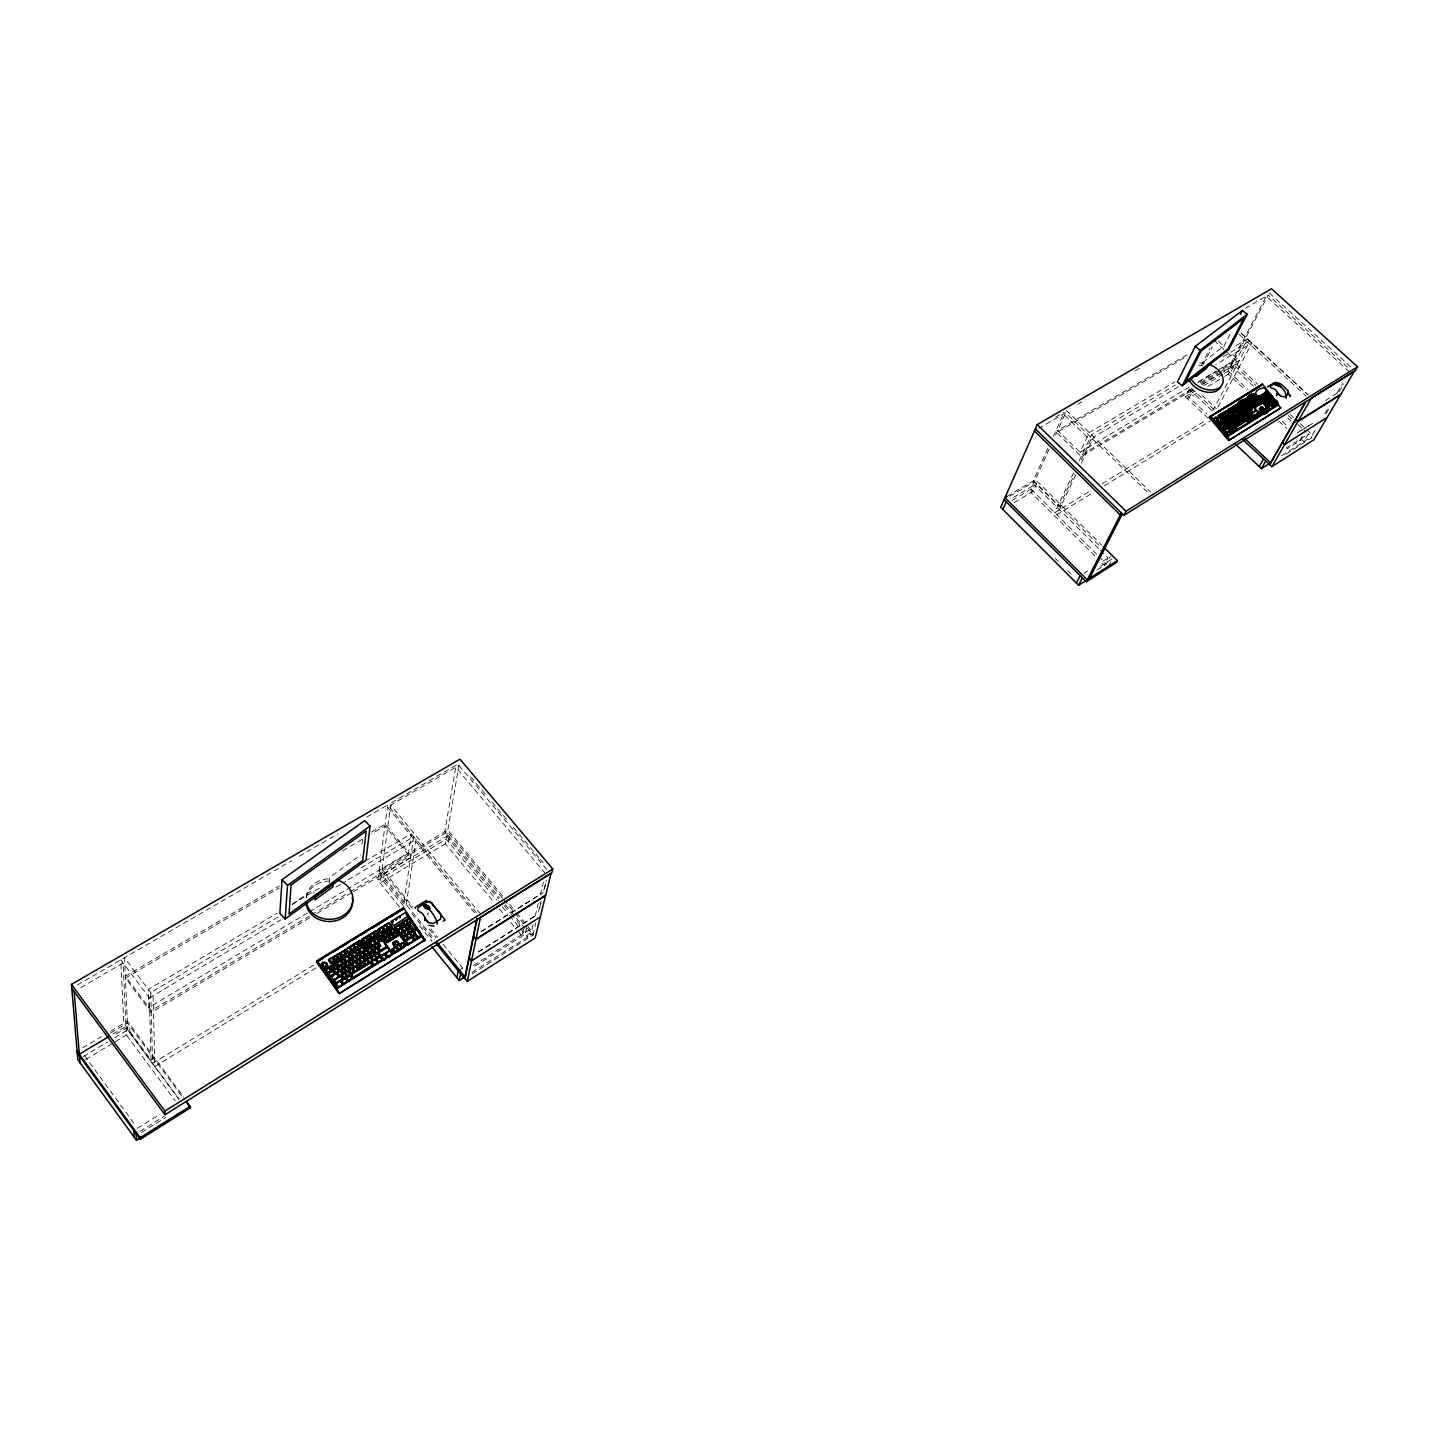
<?xml version="1.0" encoding="UTF-8"?>
<svg xmlns="http://www.w3.org/2000/svg" width="1429" height="1429" viewBox="0 0 1429 1429"><rect width="100%" height="100%" fill="white"/><g stroke="black" fill="none" stroke-linecap="round" stroke-linejoin="round"><path stroke-width="0.75" stroke-dasharray="5 3.75" d="M329.17 882.997L329.706 877.37L360.68 854.935M361.93 844.217L362.68 837.805M399.638 907.04L377.881 880.175L387.652 804.92L476.321 912.559M402.656 910.737L413.767 836.608L358.072 869.618M406.211 904.807L416.125 839.484L347.515 880.246M474.535 912.792L387.384 806.974L458.923 765.39L445.437 843.717L493.666 901.931M523.711 929.189L522.049 936.174L517.798 931.047M526.729 927.278L525.068 934.262L473.481 967.129M533.142 924.527L530.552 935.12L526.336 930.047M535.196 916.06L538.286 903.342M540.341 894.876L543.431 882.157M532.821 935.209L535.857 922.723M538.501 911.97L541.109 901.252M543.788 890.356L546.235 880.335M472.088 973.989L533.142 934.995L533.589 933.191L526.569 924.724M539.823 907.754L541.377 901.395M544.485 888.677L546.557 880.193M1047.868 448.474L1033.221 480.841L1059.211 506.581L1061.372 505.259M1053.369 436.345L1063.444 414.088L1090.541 440.382L1081.056 460.442M1012.089 500.489L1031.041 489.147L1049.154 449.206M1055.584 435.041L1066.641 410.677L1150.649 492.076M1073.59 472.713L1054.727 512.636L1088.916 491.772M1079.252 460.727L1091.506 434.773L1175.37 385.062M1059.211 506.581L1074.412 474.482M1075.787 474.875L1056.871 514.762L1092.953 492.701M1081.36 463.139L1093.757 436.97L1179.497 386.026M1208.166 418.34L1185.32 396.78L1190.214 387.188L1214.346 409.891M1201.217 365.663L1210.238 348.051M1203.2 364.502L1212.221 346.89M1097.043 569.903L1106.439 563.937L1110.262 556.506M1108.636 566.098L1112.459 558.668L1099.294 567.063M1230.137 334.172L1224.01 346.014L1206.094 359.804M1224.492 373.326L1228.226 371.093L1268.22 295.088L1348.154 367.735M1212.685 410.945L1249.696 340.995L1221.098 357.947M1217.883 407.104L1251.893 343.031L1215.704 364.538M1299.854 440.721L1304.195 433.273M1312.411 434.97L1315.77 429.236M1324.772 413.946L1329.256 406.3M1337.133 392.921L1342.742 383.365M1326.148 413.41L1329.488 407.747M1339.044 391.725L1343.546 384.079M292.266 904.486L311.754 890.374L314.398 893.089M472.088 972.292L533.589 933.191M1281.724 455.762L1311.322 436.863M1286.154 454.136L1312.036 437.596L1308.017 433.862M473.517 965.397L529.052 930.047L527.355 937.031L520.817 929.136M1286.029 448.188L1308.232 434.059L1303.873 441.507L1301.748 439.525L1286.975 448.938M478.536 951.768L536.107 915.274M1297.389 432.826L1308.446 425.806M478.483 952.071L536.036 915.596M1300.872 430.808L1313.787 422.627M458.245 970.791L463.8 967.254M1083.896 573.243L1087.665 570.868M1102.741 561.293L1108.386 557.703M481.144 931.44L543.288 892.375M1325.558 400.495L1338.562 392.314M481.073 931.762L541.323 893.875M428.378 913.81L427.467 914.381L428.289 913.202M137.595 1128.231L159.905 1114.298M139.899 1131.375L164.067 1116.263M141.56 1132.465L165.603 1117.424M313.612 965.093L152.599 1063.39L150.706 992.566L279.352 916.293M1102.206 483.645L1206.665 419.876M315.863 967.969L154.85 1066.427L153.082 995.727L124.519 957.698L127.753 1029.916L178.821 1098.722M1104.331 485.735L1210.667 420.698M151.063 1060.068L149.33 997.96L120.768 959.877L123.787 1023.307L151.063 1060.068L154.636 1057.889M83.382 1056.478L107.407 1042.08M114.802 1037.65L127.753 1029.916M377.881 880.175L446.241 839.234L496.685 900.056M1185.32 396.78L1194.644 391.189M1203.968 385.616L1222.617 374.452M85.597 1059.514L113.338 1042.884M115.177 1041.777L129.968 1032.899L129.682 1025.968L112.945 1035.989M1014.233 502.597L1033.167 491.254L1036.632 483.627L1011.946 498.399M1196.734 393.154L1187.41 398.745L1191.304 391.135L1193.269 389.956L1189.357 397.566L1206.916 414.142M1207.916 386.437L1222.831 377.506M1224.689 376.381L1230.298 373.023L1234.299 365.413L1223.081 372.129M82.686 1047.814L101.37 1036.668M110.605 1031.166L127.36 1021.163L183.894 1097.258M1007.177 496.381L1035.382 479.555L1101.616 545.038M1197.698 382.722L1220.152 369.343M1222.027 368.218L1233.263 361.519L1257.716 384.222M110.712 1032.953L127.431 1022.968L184.073 1099.205M1009.803 496.256L1034.489 481.519L1100.866 547.2M1200.431 382.472L1232.227 363.484M309.718 915.935L151.188 1010.642L125.341 976.114L279.316 885.998M311.629 914.792L347.908 893.125M349.819 891.982L410.927 855.471L385.169 824.051L371.701 831.946M1191.411 389.224L1082.217 454.458L1057.639 430.504L1188.321 354.035M1201.003 383.49L1218.24 373.201M1220.152 372.058L1239.318 360.608L1231.28 353.159M112.945 1034.132L126.02 1026.326L123.108 963.003L77.898 989.315M309.557 917.865L151.242 1012.518L125.43 978.043L279.191 887.981M317.184 913.31L351.516 892.786M353.427 891.642L410.641 857.436L384.901 826.051L371.451 833.929M1192.286 390.135L1081.235 456.512L1056.692 432.576L1187.285 356.089M1201.86 384.401L1238.228 362.662L1225.403 350.766M1202.521 384.419L1221.223 373.255M1090.541 440.382L1092.756 439.06M307.378 912.988L148.848 1007.516L148.33 989.422L276.994 913.292M309.289 911.845L408.605 852.631L411.391 833.75L367.235 859.883M1189.232 387.152L1079.985 452.296L1089.255 432.594L1175.049 381.829M1198.806 381.436L1216.061 371.165M1217.972 370.022L1237.139 358.59L1247.499 338.959L1234.138 346.854M149.33 997.96L280.798 919.865M336.065 887.034L345.604 881.371M292.356 904.2L321.15 887.141M342.621 850.827L361.841 839.555M1038.633 428.504L1065.677 412.802L1147.987 492.612M1245.266 308.432L1268.22 295.088M77.434 985.045L291.552 860.722M299.268 856.239L337.816 833.857M366.735 817.066L386.009 805.867M391.421 802.723L459.281 763.336M1055.62 417.089L1064.158 412.124M1077.573 404.318L1085.254 399.87M1135.108 370.933L1140.86 367.592M1269.327 292.999L1350.994 367.164M1349.476 371.915L1266.273 296.232L1231.351 362.662L1255.823 385.383M1241.444 333.386L1307.535 394.279M1241.015 333.1L1308.303 395.065M1239.014 334.279L1306.32 396.297M1218.437 341.263L1224.867 347.211M1214.168 340.352L1223.796 349.283M1290.333 414.499L1293.602 417.518M1300.122 423.573L1305.016 428.111M1306.642 429.629L1313.18 435.684M1288.44 415.678L1296.603 423.252M1297.925 424.502L1306.392 432.344M1253.608 386.277L1232.387 366.556L1228.386 374.166L1244.623 389.295M1287.886 418.108L1291.137 421.144M1228.226 371.093L1248.16 389.653M1282.26 421.394L1287.118 425.931M1278.741 421.055L1286.868 428.629M1201.825 395.101L1216.293 408.694M1189.214 389.17L1212.167 410.766M1098.705 548.557L1034.453 484.931L1030.988 492.541L1096.49 557.56M1100.276 550.111L1108.118 557.864L1104.295 565.295L1098.061 559.096M1031.041 489.147L1097.079 554.648M1098.651 556.203L1106.439 563.937M1055.12 558.185L1058.246 561.329M1067.624 570.725L1070.75 573.851M470.659 776.822L486.378 795.435M492.023 802.116L507.759 820.764M513.368 827.409L517.655 832.482M519.066 834.161L539.001 857.775M540.43 859.454L543.27 862.83M458.923 765.39L547.218 870.029M545.485 873.673L455.762 767.23L444.776 831.839L499.632 897.876M502.651 895.983L447.831 830.017L379.06 871.029L434.523 939.353M509.689 904.432L515.315 911.202M516.726 912.899L525.157 923.045M502.49 898.091L447.491 831.91L378.828 872.905L405.139 905.343M503.919 899.806L526.122 926.546M527.533 928.225L533.142 934.995M505.241 904.646L515.101 916.489M516.494 918.186L524.943 928.35M446.688 836.412L498.507 898.823M504.098 905.575L509.706 912.327M511.1 914.006L520.906 925.813M502.365 906.897L508.045 913.738M509.456 915.453L519.388 927.421M499.346 908.79L505.026 915.632M510.707 922.491L516.369 929.332M480.608 914.167L390.671 805.063L382.204 869.154L412.713 906.683M430.736 928.868L437.667 937.406M443.222 944.23L462.639 968.112M412.267 908.326L384.187 873.78L383.222 881.032L402.764 905.129M429.111 929.064L436.131 937.692M411.927 913.703L432.987 939.657M419.519 925.778L432.094 941.264M179.179 1099.651L126.109 1028.112L126.413 1035.043L175.267 1100.937M84.436 1055.584L134.933 1124.712M1198.502 365.342A17.88 12.343 25.5 0 1 1202.771 365.431M1199.699 363.002A17.898 12.343 25.5 0 1 1203.968 363.073M306.253 897.751A23.382 20.22 0.3 0 1 329.224 881.086M306.163 897.269A23.418 20.238 0.4 0 1 329.456 878.853M381.043 875.655L380.096 882.908L448.456 841.913L449.724 834.59L381.043 875.655"/><path stroke-width="1.5" d="M1238.818 421.644C1239.354 425.056 1244.105 422.073 1239.818 420.751M1239.693 403.049C1240.015 406.926 1245.106 403.567 1240.836 402.406M1242.176 415.607C1242.748 419.019 1247.356 416.053 1243.176 414.732M77.255 1052.923L140.274 1139.306L190.468 1107.814L186.538 1100.794M1233.227 429.004C1233.406 432.701 1239.497 429.307 1234.942 427.86M1233.37 420.966C1234.084 424.574 1238.354 421.359 1234.495 420.18M1235.567 419.608L1237.192 421.394L1238.443 420.68L1236.764 418.822L1226.761 424.949L1228.529 426.842L1229.637 426.074L1228.065 424.306L1229.815 426.735M1236.067 427.164L1237.8 429.075L1249.107 422.073L1247.41 420.144M1227.118 432.791C1227.511 436.827 1233.906 432.469 1229.351 431.308M1227.44 416.75C1232.495 422.073 1226.046 411.677 1230.476 418.375M1229.011 423.556C1234.424 429.45 1227.547 417.929 1231.441 425.717M1229.637 415.392C1230.155 418.804 1234.942 415.857 1230.673 414.517M1229.851 409.069C1230.28 413.052 1235.067 409.498 1230.941 408.426M1230.03 426.896C1230.494 430.915 1235.245 427.307 1231.119 426.235M1230.44 430.79C1232.495 435.577 1234.978 428.807 1232.048 429.95M1231.155 422.323C1236.514 427.771 1229.565 417.25 1234.227 424.002M1231.852 414.053C1232.28 417.322 1237.014 414.696 1233.013 413.213M1232.012 407.747C1234.942 412.659 1234.942 406.086 1232.495 407.372M1232.191 425.663C1233.209 426.003 1238.336 429.682 1235.424 423.895M1222.831 427.45L1224.582 429.272L1227.422 427.485L1225.582 425.574L1227.368 428.111L1229.244 426.664M1224.975 430.129C1225.314 434.487 1234.138 429.254 1228.922 427.61M1215.311 418.054L1217.097 419.858L1218.205 419.09L1216.704 417.357L1218.455 419.965L1215.579 421.787M1218.615 422.002C1223.867 427.985 1217.472 416.964 1221.188 423.681M429.575 909.005C430.772 908.862 424.699 910.094 423.984 906.343A6.681 3.608 -18.3 0 1 423.824 905.968L423.806 905.932A6.716 3.394 -19.4 0 1 423.734 905.504L424.788 904.807A7.395 3.465 -20.7 0 1 425.413 904.825L425.61 904.843A6.966 3.572 -19.4 0 1 426.181 904.932L428.825 906.397M428.736 909.523L424.002 906.29A6.949 3.555 -19.2 0 1 423.841 905.915L423.824 905.879A7.377 3.465 -20.6 0 1 423.734 905.468L423.77 905.021A17.344 5.93 58.5 0 0 422.77 904.486L421.644 904.325L421.93 905.307M423.984 904.879L424.806 904.843A6.734 3.412 -19.5 0 1 425.538 904.879A6.698 3.626 -18.4 0 1 426.164 904.986L429.093 906.701L429.772 908.737M1279.937 386.562L1275.293 384.651A5.43 2.143 -7.7 0 1 1274.972 384.472L1274.936 384.455A5.752 2.072 -10.1 0 1 1274.668 384.258L1274.65 384.294A5.234 2.036 -8 0 0 1274.918 384.508A5.198 2.161 -6 0 0 1275.24 384.705L1280.455 386.259L1276.579 383.901A5.234 2.054 -8.1 0 0 1275.311 383.901L1274.579 383.99A13.486 9.467 58 0 0 1273.096 384.008L1271.721 385.098M394.672 947.356C380.221 965.54 422.448 936.87 399.531 944.373M392.85 943.39C398.459 951.875 388.241 940.675 396.655 941.229C402.817 943.801 394.19 950.267 393.475 943.819C399.37 936.406 398.352 950.964 394.761 942.765M392.653 954.465L379.828 936.209M421.644 936.477L408.962 918.132L394.565 927.225L407.515 945.123M392.779 928.082L397.834 936.066L393.029 928.064L381.99 934.673M393.493 925.635L390.921 921.509L405.211 912.756L408.033 916.864M391.6 927.117L389.027 922.67L379.846 928.457M388.92 922.723L378.078 929.422L380.864 933.441M282.049 879.71L279.87 913.453L285.193 918.972L365.967 860.276L370.075 826.069L364.663 820.657L282.049 879.71L287.515 885.319L285.193 918.972M361.573 939.693L364.502 943.712L379.078 934.584L376.774 930.672L361.894 939.228L364.663 943.426M361.698 939.621L376.059 930.797L378.935 934.334M348.194 953.518L345.264 949.481M343.782 951.053L328.581 959.824L331.689 963.646L346.247 954.697L343.942 950.749L328.509 959.931M327.741 966.004C326.652 957.644 317.774 966.272 323.651 968.701M328.456 960.145L330.974 963.878M1269.006 395.011C1278.115 407.854 1271.292 388.259 1266.791 396.512C1275.007 403.675 1262.236 388.599 1270.202 399.102M1269.327 394.44L1267.309 392.046L1277.919 405.372M1269.827 402.639L1271.399 400.852M1265.612 396.994L1267.38 399.477L1269.202 398.066M1255.466 415.16L1257.431 417.518L1260.271 415.392M1258.074 401.728C1253.965 399.906 1265.308 409.391 1259.628 400.674M1250.018 418.197L1248.178 419.215L1246.392 416.696M1249.696 406.497L1248.178 403.764M1250.018 396.708C1250.804 400.781 1256.752 397.834 1252.626 395.047M1249.714 410.695C1250.464 410.82 1252.983 413.195 1250.268 413.267C1244.623 410.248 1257.306 409.891 1250.411 406.693C1258.109 400.406 1256.073 417.965 1250.697 409.569M424.967 918.025L424.752 920.312L424.842 917.722A15.344 11.361 75.3 0 0 424.484 916.936L424.449 916.864A16.505 12.45 76.5 0 0 424.091 916.132A16.969 13.022 77.8 0 0 423.502 915.096L423.431 914.971A8.056 6.305 79.1 0 0 421.948 913.167L421.877 913.095A7.038 5.412 77.9 0 0 421.162 912.524L419.787 911.809A4.894 3.376 71.7 0 1 419.304 911.559L418.733 911.166A4.412 3.072 -45.6 0 1 418.143 907.522L427.575 901.735A4.358 1.893 8.7 0 1 431.808 903.057M1240.64 412.481C1236.728 415.321 1246.159 415.285 1240.372 412.624C1244.177 414.321 1245.248 422.127 1240.979 416.071M1247.517 407.837L1245.57 405.425M1234.299 420.322L1235.906 422.948M1246.874 420.412L1248.803 422.913L1236.871 430.325L1234.763 427.432M1236.496 418.965L1238.157 421.144M1238.782 413.213L1236.835 410.784M1228.815 427.557L1230.315 430.379L1225.367 433.041M1225.582 421.341L1223.617 418.893M1216.24 421.448L1217.865 419.751M456.887 977.686L458.245 970.791M431.754 946.659L459.191 980.526L460.567 973.631M424.895 920.508L425.092 918.329M476.911 918.383L464.675 978.704L435.791 943.122M477.143 918.722L473.606 936.191L476 939.103L545.682 895.215L551.112 873.173L480.466 917.311L476 939.103M406.354 940.675C406.336 947.177 418.25 939.621 411.588 937.317M471.552 960.86L469.194 957.966L465.032 978.49L467.354 981.348L471.552 960.86L540.323 916.918L545.592 895.536L475.946 939.425L471.606 960.556L469.248 957.662L473.553 936.495L475.946 939.425M403.692 922.062C403.353 927.492 411.052 922.67 405.318 920.973M407.283 919.865C406.961 925.295 414.624 920.455 408.908 918.758M390.849 930.065C390.492 934.62 398.334 931.119 392.618 928.761M370.879 942.193C370.736 947.874 378.167 942.497 372.469 941.104M374.523 939.96C374.344 945.605 381.847 940.3 376.095 938.871M372.451 961.663C372.219 967.701 381.329 961.342 374.987 959.949M363.609 938.889C366.574 946.963 369.021 933.048 362.412 939.532C362.323 947.016 372.04 939.478 365.306 937.746M363.591 946.677C376.434 957.787 354.553 932.601 364.824 950.624M364.556 961.538C364.306 966.397 372.308 962.146 366.271 960.217M352.999 963.414C352.82 969.094 360.34 963.789 354.624 962.289M356.678 961.145L358.483 963.843L360.483 962.539L358.822 960.145L361.251 962.896L364.484 960.645M359.929 948.927C359.733 954.572 367.253 949.303 361.519 947.82M357.339 965.879L359.054 968.558L361.108 967.094L359.286 964.7L356.125 966.504L358.465 969.88L361.501 967.88L359.894 964.164L363.18 962.539L364.752 965.147L362.644 966.254L361.001 963.61M342.567 975.007C346.425 983.331 344.871 968.755 346.765 976.882C341.067 983.295 340.959 972.524 344.193 973.864M349.319 965.682C352.999 973.953 353.785 959.02 348.087 966.861M337.816 962.485C337.583 968.201 345.246 962.824 339.459 961.36M341.37 952.607C340.674 956.805 348.73 954.286 343.71 951.482C349.623 954.411 340.406 959.306 339.477 953.536M331.653 976.579C331.51 983.098 342.799 975.632 336.137 973.685M334.1 964.771C347.318 976.382 324.972 949.928 335.368 968.737M337.726 954.84C337.101 959.163 345.246 956.34 339.923 953.59C332.35 953.482 340.191 962.86 342.174 956.323M322.865 963.807C322.668 969.612 330.492 963.986 324.526 962.682M330.421 959.306C329.706 963.521 337.798 961.002 332.761 958.18C333.118 964.468 343.014 957.734 335.833 955.769M540.251 917.222L535.125 937.978L467.354 981.348M141.989 1136.752L136.452 1140.235L77.827 1059.8L71.45 984.402L459.977 759.192L552.791 869.011L551.808 872.94L164.978 1114.709L71.789 988.332M394.654 953.089L391.725 949.195M392.671 954.125L380.364 936.406M391.796 926.724L388.974 922.955M394.618 927.01L406.693 945.284M382.132 959.984L377.953 962.807L376.113 958.591M355.803 956.448C357.446 966.343 364.895 951.428 356.803 956.162C358 961.842 363.448 955.519 358.625 954.733M333.636 970.077C334.958 979.919 343.121 965.325 334.636 969.63C335.065 975.346 341.87 969.63 336.565 968.415M334.565 969.166L332.046 965.915M320.793 964.718C323.776 957.216 332.1 968.201 323.883 968.63M1273.15 404.193L1274.722 406.086L1275.936 405.425L1274.275 403.55L1267.541 407.622L1269.702 410.337M1268.881 399.084L1270.506 400.852L1271.703 400.191L1270.042 398.316L1263.343 402.317L1265.165 404.764L1266.987 403.353M1268.845 406.872C1270.345 412.284 1276.204 404.264 1271.935 405.264M1256.788 414.339L1258.413 416.25L1260.682 414.857L1258.931 412.999L1251.25 417.768L1252.786 419.626L1254.662 418.518L1252.733 416.786L1254.608 419.197L1257.056 417.786L1255.144 415.303M1264.701 393.725C1265.29 397.709 1269.738 394.029 1265.719 393.1M1261.235 407.622C1265.308 413.338 1263.022 402.96 1260.021 408.694M1264.558 401.745C1267.148 406.533 1267.559 400.013 1265.558 401.353M1266.719 400.406C1269.309 405.175 1269.738 398.709 1267.702 400.013M1257.056 398.405L1258.627 400.299L1259.842 399.638L1258.092 397.78L1251.5 401.728L1253.501 404.211M1251.965 413.356C1252.608 418.268 1262.129 412.124 1256.931 410.391L1223.796 431.076M1260.378 396.369C1265.737 402.049 1258.574 391.35 1263.325 398.173M1254.037 416.035C1254.644 420.34 1259.842 415.821 1255.68 415.017M1262.539 395.047C1265.04 400.156 1265.612 393.314 1263.486 394.779M1252.715 401.085C1257.984 406.693 1251.089 396.19 1255.68 402.889M1254.894 399.745C1260.449 405.425 1252.965 394.618 1257.859 401.549M1249.786 414.696C1251.572 419.644 1253.733 413.445 1250.75 414.428M1248.517 419.447C1249.089 423.716 1254.448 419.322 1250.232 418.429L1225.939 433.737M1249.482 397.066C1250.071 401.12 1254.698 397.244 1250.518 396.44M1244.355 414.267C1244.838 417.518 1249.393 414.928 1245.516 413.428M1251.661 395.726C1251.858 399.566 1257.198 396.28 1252.679 395.101M1241.855 401.728L1243.48 403.657L1244.641 402.817L1242.712 401.174L1244.57 403.585L1246.463 402.228M1234.442 424.181C1235.174 428.289 1239.461 424.413 1235.424 423.466M1243.998 400.424L1245.641 402.335L1246.803 401.495L1244.891 399.798L1246.713 402.263L1248.553 400.852M1234.174 406.425C1236.585 411.588 1237.425 404.711 1235.12 406.175M1236.335 405.104L1237.907 407.015L1239.139 406.336L1237.425 404.461L1228.583 409.766L1230.512 412.267L1232.37 411.052L1230.262 408.73M1220.83 420.644C1223.599 425.663 1223.653 418.983 1221.402 420.251M1224.296 412.463C1226.136 417.375 1228.333 411.32 1225.171 412.052C1231.584 419.483 1224.707 404.675 1229.154 413.66M1226.475 411.141L1228.047 413.052L1229.279 412.374L1227.618 410.48L1218.705 416.214M1219.937 415.142L1221.509 417.054L1222.76 416.286L1220.813 414.571L1222.474 417.125L1220.277 418.179M1222.117 413.803C1224.474 418.983 1225.439 412.124 1223.081 413.553M1035.4 428.825L1123.873 515.422L1355.121 370.915L1357.55 366.771L1271.542 288.765L1037.275 424.574L1000.729 507.277L1078.591 585.265L1117.371 560.632L1103.188 546.592M1002.872 509.421L1006.248 501.793M316.899 960.806L339.28 993.548L316.899 960.806L403.675 907.879L425.02 939.996L339.37 993.637L316.595 962.11L354.356 938.782M1195.305 346.336L1177.407 381.9L1182.176 385.759L1228.726 349.783L1247.213 314.291L1242.408 310.468L1195.305 346.336L1200.181 350.248L1247.213 314.291M1076.394 583.068L1080.128 575.637M1078.591 585.265L1082.342 577.852M1182.176 385.759L1200.181 350.248M1004.105 499.668L1086.272 581.782L1121.301 512.904M1089.434 578.459L1122.497 513.565L1120.265 514.958L1034.453 430.933M1123.873 515.422L1125.998 511.278L1357.55 366.771M1198.52 371.701L1196.109 376.416L1206.433 368.432L1208.863 363.716L1210.827 363.627M1240.354 314.416L1242.408 310.468M1117.371 560.632L1116.371 562.544L1086.272 581.782M1271.989 400.888C1273.578 410.427 1283.117 404.211 1273.632 399.888M1267.13 395.833L1265.647 393.046M1260.503 416.178L1250.232 402.924M1264.308 409.569C1264.111 414.606 1271.506 410.391 1265.969 408.444M1247.142 408.444C1244.373 412.267 1251.804 409.837 1247.017 408.837M1264.522 387.759C1248.41 390.296 1257.413 402.639 1266.558 390.599M1251.143 401.495L1255.323 407.104M1249.321 407.104C1246.302 410.641 1254.108 408.712 1249.196 407.497M1244.212 418.054L1245.999 420.573L1247.892 419.215M1256.466 396.923L1254.537 394.1M1249.035 410.909L1250.875 409.569M1258.806 396.798L1269.327 410.266M1238.389 413.838C1235.335 417.357 1243.212 415.464 1238.282 414.214M1244.838 409.748L1246.392 412.427L1244.445 413.624M1246.945 398.834L1248.803 401.62L1246.785 398.227L1238.121 403.478L1240.193 406.461M1230.762 414.553L1232.155 417.322M1240.64 402.389L1242.426 404.907L1244.32 403.55M1239.014 407.622L1236.567 404.586L1227.868 410.212L1230.315 412.963L1239.3 407.301L1236.853 404.246L1228.208 409.551L1230.726 412.57M1236.192 415.178C1232.173 417.197 1241.515 418.858 1236.442 415.267C1238.354 416.071 1236.603 422.037 1233.781 416.964M1277.58 392.814L1276.508 395.154L1277.472 392.6A11.968 11.271 -81.6 0 0 1277.151 392.01L1277.115 391.939A12.879 12.182 -77.3 0 0 1276.794 391.421A13.272 12.575 -73 0 0 1276.258 390.653L1276.186 390.564A6.305 5.984 -67.9 0 0 1274.811 389.313L1274.739 389.26A5.502 5.216 -72.1 0 0 1274.061 388.884L1272.739 388.474M413.553 936.227C413.57 941.765 420.233 936.656 415.714 935.316C422.341 943.104 405.907 937.263 415.178 935.102M403.675 907.879L316.488 961.61M405.014 931.351C404.818 936.87 412.409 931.815 406.658 930.243M397.244 946.32C396.958 951.857 404.764 946.802 398.887 945.176M403.889 937.12C403.657 942.622 411.159 937.674 405.532 935.995C395.797 940.711 414.196 942.711 405.532 935.995M400.852 944.087C400.692 949.767 408.372 944.283 402.389 942.997M407.497 934.905C407.247 940.407 414.767 935.423 409.123 933.78M411.088 932.673C410.909 938.228 418.483 933.101 412.713 931.565M386.259 953.125C386.026 959.252 396.137 952.643 389.742 950.839M401.424 933.584C404.461 941.604 406.836 927.76 400.209 934.209C400.084 941.622 409.819 934.209 403.067 932.458M1259.288 466.568L1263.522 459.12M400.084 924.277C404.478 931.904 401.692 918.704 404.907 925.974M1235.317 443.955L1261.432 468.605L1265.683 461.156M371.344 952.107C376.613 958.716 373.505 949.338 370.433 947.445M374.987 949.874C374.827 955.572 382.49 950.089 376.559 948.767M387.348 932.101C391.742 939.764 388.974 926.492 392.189 933.798M375.648 954.572C375.505 960.306 383.133 954.786 377.22 953.465M1269.506 464.764L1305.767 401.638L1295.835 419.179L1298.068 421.233L1340.777 394.333L1354.442 371.165L1311.429 398.048L1298.068 421.233M353.642 968.147C353.481 973.864 360.983 968.523 355.267 967.022M383.579 926.671C383.365 932.208 390.974 927.153 385.241 925.563M1269.738 464.621L1282.438 442.49L1284.635 444.544L1327.219 417.304L1340.581 394.672L1297.871 421.573L1284.814 444.223L1282.635 442.168L1295.639 419.519L1297.871 421.573M1242.212 439.06L1271.881 466.658L1284.635 444.544M345.622 967.969C345.389 973.667 353.231 968.29 347.247 966.826M349.962 970.434C352.999 978.543 355.732 964.736 348.855 970.988C347.783 978.079 358.875 971.72 351.784 969.326M350.766 946.748C350.534 952.375 358.357 947.088 352.391 945.641M354.392 944.533C354.196 950.231 361.966 944.783 356 943.426M352.588 953.429C352.356 959.109 360.162 953.75 354.196 952.321M1327.023 417.625L1313.983 439.739L1271.881 466.658M1276.669 395.261L1277.687 393.046M424.609 906.165C425.753 903.503 429.79 907.272 426.646 907.808A14.272 4.894 58.5 0 0 424.824 906.308L426.646 907.808M405.443 946.32L402.389 942.604M392.957 943.176L396.815 940.943L399.423 944.408L396.94 941.425M376.023 959.02C368.539 965.808 371.558 949.303 376.524 958.573C384.151 958.216 375.648 949.606 374.398 955.733M378.542 942.175L376.488 938.889L373.291 941.139M378.685 947.606L380.418 950.303L386.866 946.32L382.722 940.264L387.223 946.873L379.203 951.428L377.31 948.463L380.918 945.962L378.721 942.515L382.311 940.157M363.966 951.142C364.752 944.319 353.874 950.356 361.162 952.875M367.61 948.892L366.038 945.069L369.182 943.283L371.022 945.73L368.95 947.088L367.235 944.426M344.746 963.235L346.336 966.969L343.407 968.933M352.123 958.698C351.195 966.075 362.323 959.127 354.839 957.037M345.121 949.767L359.769 940.532M1281.331 387.295L1280.598 386.705L1282.099 388.027A12.182 8.538 58 0 1 1286.296 395.118L1285.939 398.352M1209.273 417.393L1262.468 384.079L1280.741 407.944L1228.708 440.471L1209.273 417.393L1212.792 415.25M1262.468 384.079L1209.541 416.786L1226.493 437.738M1228.708 440.471L1229.672 439.685L1210.488 415.785M437.274 924.206L436.613 920.74A15.665 5.359 58.5 0 0 431.165 911.613L429.057 909.362M1265.54 408.908L1267.112 410.82L1268.309 410.141L1266.558 408.283L1259.896 412.356L1261.753 414.767L1263.593 413.338M1266.719 404.246C1267.63 408.355 1271.399 404.371 1267.791 403.603M1268.881 402.907C1269.488 406.961 1274.043 403.103 1269.899 402.281M1271.042 401.567C1271.649 405.568 1276.151 401.853 1272.096 400.924M1261.182 411.606C1262.039 415.696 1266.058 411.766 1262.307 410.945M1263.361 410.266C1263.986 414.321 1268.559 410.462 1264.379 409.623M1246.57 412.731L1248.142 414.642L1249.375 413.963L1247.713 412.07L1237.782 418.161L1239.515 420.055L1240.64 419.269L1238.782 417.84M1236.639 422.823C1237.05 426.717 1241.819 423.359 1237.728 422.162M1241.033 420.108C1241.622 424.056 1245.999 420.537 1242.176 419.447M1243.23 418.751C1243.819 422.823 1248.321 419.019 1244.266 418.108M1245.427 417.393C1245.624 421.287 1251 417.911 1246.463 416.75M1247.606 416.053L1249.25 417.965L1250.411 417.125L1248.482 415.464L1250.357 417.875L1252.251 416.518M1247.213 404.461C1247.785 408.515 1252.411 404.657 1248.231 403.818M1249.375 403.121C1249.982 407.14 1254.519 403.407 1250.464 402.478L1217.401 423.073M1240.015 416.768C1240.354 420.715 1245.409 417.197 1241.086 416.125M1266.862 392.386L1268.434 394.279L1269.631 393.618L1267.88 391.778L1259.163 397.03L1261.164 399.513M1225.26 417.929C1227.69 423.091 1228.226 416.196 1226.243 417.643M1246.159 399.102L1247.713 400.995L1248.946 400.334L1247.285 398.459L1238.407 403.818L1240.265 406.211L1242.176 404.871M1234.084 412.517C1234.763 416.571 1239.032 412.767 1235.156 411.856M1236.281 411.159C1237.014 415.25 1241.301 411.32 1237.353 410.516M1253.84 394.404L1255.394 396.297L1256.627 395.637L1254.912 393.761L1248.196 397.834L1250.053 400.227L1251.929 398.887M1238.461 409.819C1239.014 413.91 1243.766 409.998 1239.497 409.176M1240.658 408.48C1241.122 412.409 1245.856 408.873 1241.73 407.819M1242.837 407.14C1244.998 412.177 1246.142 405.622 1243.802 406.872M1245.034 405.8C1245.909 409.927 1249.768 405.925 1246.106 405.139M1223.045 419.286C1225.493 424.431 1225.993 417.59 1224.046 419.001M1277.937 385.437A11.093 7.788 58 0 0 1276.008 384.615C1277.919 382.49 1279.812 386.58 1275.936 384.24A11.093 7.788 58 0 0 1274.507 384.026L1275.311 383.901A5.77 2.09 -10.2 0 1 1275.865 383.829L1276.043 383.812A5.216 2.179 -6 0 1 1276.561 383.901L1280.473 385.705M1268.112 411.463L1265.987 408.551M1269.238 402.174C1262.986 406.943 1278.08 405.711 1271.417 401.245M1259.61 412.016L1261.611 414.946M1260.967 411.32L1259.235 408.515L1261.628 407.283M1245.356 413.374C1249.714 419.822 1248.803 410.712 1244.427 410.069M1242.015 419.394L1243.802 421.93L1245.659 420.483M1229.262 431.254C1228.958 436.845 1237.389 431.254 1231.476 429.879M1234.727 427.646L1232.584 428.575M1267.13 399.566L1265.308 400.834L1263.093 398.655L1261.2 399.763L1263.057 402.156L1264.969 400.888M1231.691 417.84L1233.191 420.662L1231.28 421.734L1228.994 419.519L1220.723 424.699L1222.384 426.61L1224.707 425.181L1222.849 423.698M1266.505 390.653L1264.558 387.723M1232.87 413.16L1234.888 415.678M1225.225 421.966C1222.134 425.806 1229.94 423.288 1224.957 422.395M1227.279 420.555L1231.709 425.342L1233.745 424.091M1249.089 401.299C1239.104 414.589 1230.691 400.102 1246.999 398.905M1217.026 422.43L1228.047 436.184M379.274 952.321C379.346 959.556 394.672 949.999 387.259 947.284M408.623 929.136C408.337 934.602 416.071 929.547 410.141 928.082M377.06 958.805C376.809 964.861 385.991 958.448 379.596 957.108M381.668 955.965C386.437 965.415 388.241 947.141 380.418 957.126M393.618 948.57C393.439 954.143 401.031 948.999 395.279 947.427M364.02 956.626C368.896 963.342 366.449 953.661 363.127 951.928M346.265 972.72C346.443 978.669 353.517 972.631 347.89 971.577M367.682 954.358C372.701 961.217 370.54 950.928 365.824 950.267M336.637 983.831C336.458 990.172 346.693 983.152 340.138 981.527M342.21 980.365C341.942 986.403 350.998 980.258 344.836 978.615M346.908 977.472C346.622 983.509 355.875 977.257 349.516 975.721M368.343 959.073C367.735 964.325 375.898 960.002 370.04 957.912M351.588 974.578L353.535 977.257L372.505 965.057L370.486 962.753L350.462 975.132L352.713 978.597L372.826 966.129L370.486 962.753M371.987 956.823C371.558 962.235 379.632 957.43 373.576 955.715M338.209 972.524C337.976 978.097 345.443 973.167 340.12 971.416C332.743 971.202 340.602 981.009 342.335 974.185M378.167 937.728C390.867 949.642 369.647 923.027 379.382 941.675M341.924 970.237L343.871 972.917L345.747 971.631L344.21 969.255L346.068 972.363L342.817 974.274L339.852 971.398M383.704 934.316L385.651 936.942L387.473 935.709L385.812 933.351L387.795 936.102L384.865 938.835L387.063 941.872L390.278 939.889L388.313 936.852L389.956 939.264L387.67 940.371L386.08 938.067L387.741 936.799M334.154 980.205L336.101 982.884L342.621 978.829L340.924 976.221L343.031 979.061L335.172 984.242L332.886 980.919L340.602 976.096M396.476 926.492C395.547 931.083 403.621 928.261 398.637 925.581C405.318 929.029 392.493 930.547 399.941 934.012C406.39 934.566 400.567 925.492 398.923 930.475C399.816 935.691 405.622 929.85 400.656 928.993M360.358 958.877C360.162 964.646 367.967 959.055 361.966 957.769M330.385 967.04C334.636 975.418 334.422 960.074 329.152 968.219M367.217 936.692C370.968 944.855 371.683 930.118 365.985 937.853M370.808 934.495C370.45 939.978 378.221 935.102 372.487 933.369M341.513 960.217C345.461 968.451 343.942 953.607 345.496 962.503M374.38 932.297C378.274 940.443 376.541 926.439 378.417 933.977C374.112 940.711 371.736 930.1 375.952 931.226M345.211 957.948C344.693 963.36 352.838 958.627 346.836 956.823M348.908 955.679C352.856 963.932 353.374 949.017 347.676 956.858M379.935 928.904C379.65 934.405 387.438 929.404 381.614 927.778M356.25 951.178C359.947 959.395 360.662 944.551 355.017 952.339M387.188 924.456C386.741 929.832 394.672 925.063 388.742 923.402M334.19 956.876C338.066 965.129 338.387 950.071 332.957 958.055M347.14 948.963C346.872 954.501 354.642 949.535 348.872 947.802M326.669 969.326C326.151 974.739 334.243 970.059 328.313 968.201M358 942.318C363.341 950.803 358.036 934.78 362.109 944.444C358.447 950.624 356.143 938.799 353.106 945.587C352.963 949.624 358.107 948.963 358.465 946.212M411.356 937.174C412.106 929.94 401.585 936.727 408.712 938.817M414.803 930.386C415.732 941.657 427.164 934.762 416.232 929.511M371.165 946.712L368.932 943.283M374.076 945.212L376.077 948.642L379.221 946.32M353.517 962.699L351.266 959.252M401.442 928.386C402.853 937.996 410.409 923.938 402.496 927.868C402.871 933.619 409.373 927.85 404.246 926.778M403.96 926.564C398.423 923.348 407.944 917.525 407.551 924.349C398.334 929.69 416.536 930.743 407.676 924.545M379.417 947.016L376.756 943.551M337.351 967.79C336.369 975.167 347.64 968.273 340.084 966.111M338.101 967.058L335.851 963.593M341.049 965.504L344.121 969.166L340.691 971.416M348.444 960.967L350.784 964.379M352.874 957.966L350.623 954.518M359.465 954.179C358.554 961.538 369.593 954.626 362.18 952.518M360.215 953.465L357.964 950.017M1209.541 364.27L1199.199 372.255L1200.485 371.611M324.419 888.874L327.991 886.266M334.136 883.122L333.386 882.354L332.921 886.837L315.041 899.859L315.452 895.376L316.202 896.162L335.011 882.765M287.515 885.319L370.075 826.069M459.191 980.526L464.711 977.007M1261.432 468.605L1268.809 463.889M140.274 1139.306L140.203 1137.627L190.468 1106.117M177.125 1114.727L180.84 1112.405M164.978 1114.709L164.907 1111.065L552.791 869.011M425.02 939.996L339.405 993.334L316.809 961.681M1280.741 407.944L1228.976 440.203L1226.386 437.81M443.294 921.169L445.169 920.008L429.754 901.145L427.878 902.288M1289.619 396.601L1290.744 395.904L1287.565 392.975M380.114 935.906L324.847 969.755L336.994 988.511L392.653 954.34M407.336 945.426L421.698 936.245L408.89 918.383M1227.69 436.542L1260.86 415.517L1249.946 402.246L1216.686 423.216M1238.05 421.644L1236.103 422.627L1231.262 418.161M1242.426 418.929L1240.586 419.947L1238.371 417.75M1273.453 399.781L1271.417 400.62M375.952 959.359C380.453 951.571 382.847 966.218 386.67 957.037M423.734 905.45L424.806 904.843M1229.494 419.197L1233.316 416.839M1233.888 416.482L1251.786 404.854M1255.109 403.228C1249.428 406.39 1262.003 408.283 1255.359 403.335M343.907 963.878C337.494 967.022 350.998 969.112 343.782 963.825C344.818 970.005 354.517 963.986 347.479 961.556M369.629 948.07C365.27 948.284 370.165 954.447 371.683 950.517C365.502 943.676 376.827 953.107 369.129 953.072M391.528 934.602C385.258 937.978 398.566 939.514 391.475 934.53C399.87 940.729 382.15 939.067 391.332 934.316C384.115 926.885 401.263 929.35 392.314 933.994C391.421 941.229 402.389 934.459 394.976 932.351M411.302 922.437L409.712 923.813L414.178 929.493L415.893 928.189L411.891 922.473M365.485 955.322L368.307 953.054M372.773 950.839L375.666 948.892L373.13 945.784M1226.511 424.788L1224.314 425.717M1227.1 424.431L1228.744 423.002M1240.301 416.286L1242.015 415.107L1239.979 412.767M1248.464 411.266L1247.035 412.356M1225.635 425.646L1221.67 428.396M387.17 942.64L397.834 936.066M1275.311 383.365L1276.436 382.686M345.086 950.106L348.033 953.804L362.77 944.051L360.001 940.461L347.068 948.499M380.918 933.655L391.76 926.814M385.276 933.244L382.4 935.28L384.937 938.264M389.01 930.976L386.026 933.048L388.563 936.031M398.012 925.42L395.172 927.439L397.709 930.404M401.728 923.17L398.762 925.224L401.299 928.189M358.107 936.495L363.734 933.048M367.485 930.761L382.508 921.598M386.259 919.311L403.157 909.005L390.867 916.793M1215.329 413.463L1261.503 385.294M316.595 962.11L322.49 958.52M332.618 952.339L338.28 948.892M342.067 946.587L347.729 943.122M353.392 939.657L357.179 937.353M360.948 935.048L366.61 931.601M372.29 928.135L387.402 918.918M1217.704 412.249L1221.402 409.998M1225.082 407.747L1260.985 385.83M1226.636 410.641L1217.955 415.982L1220.473 419.001L1229.494 413.303L1227.386 410.355L1218.294 415.607L1220.813 418.643M332.171 958.002C327.759 956.876 330.706 967.826 334.672 960.788M343.121 951.303L340.263 953.59M1007.177 496.381L1004.98 497.685L1087.237 579.87M109.211 1036.364L79.327 1054.209L74.129 991.494M331.528 971.077C330.76 965.2 321.007 970.72 327.92 973.31M332.671 970.666C340.495 973.024 327.277 981.419 328.063 973.506L382.079 940.014L380.078 936.209M358.036 959.895L355.446 962.324M350.945 964.557C357.822 966.79 348.337 973.185 347.443 966.861C340.245 966.647 347.944 976.418 349.73 969.63M362.609 962.485C369.539 965.611 359.626 970.023 359.143 964.771M384.187 954.25C391.796 964.789 395.779 942.872 385.008 954.286M375.756 943.908C374.684 937.835 365.306 943.676 372.129 946.141M343.156 959.091L340.281 961.395M368.486 948.374L365.395 945.587M357.393 955.179C356.535 949.624 346.997 954.626 353.82 957.376M350.034 959.699C349.301 953.768 339.548 959.395 346.461 961.913M342.656 964.236C341.942 958.341 332.171 963.825 339.066 966.451M393.725 925.617L408.176 916.239M381.096 933.369L377.935 930.154M408.39 923.831L405.961 920.705L409.426 918.972M368.789 935.602C374.237 944.998 376.47 927.707 369.575 935.673M1275.901 384.419L1278.383 385.187A11.093 7.788 58 0 1 1280.223 386.437M359.804 941.229L356.768 943.497M1233.906 420.465L1235.513 418.929M1271.381 405.193C1272.953 409.748 1278.08 405.389 1273.668 403.835M1250.196 414.356L1252.626 416.536L1258.234 412.91M1229.244 423.091L1230.941 421.644M1264.236 409.158C1257.77 402.496 1260.592 415.267 1266.005 408.069C1275.847 413.445 1252.822 418.25 1261.414 410.695M1225.01 425.931L1227.082 428.396L1223.242 430.361M1261.575 411.266L1263.933 413.41L1265.808 412.07M1237.067 422.466L1239.497 424.663L1241.462 423.198M1230.458 426.539C1235.763 428.343 1229.208 432.505 1228.315 427.878M1249.5 418.733L1251.929 420.93L1254.269 419.108M1267.148 399.959L1269.72 402.085M1245.82 408.944L1243.319 406.765M1246.463 408.765L1248.642 410.837M1243.569 410.319L1241.069 408.14M1241.39 411.659L1239.014 409.444M1235.513 415.482L1237.961 417.679L1239.729 416.214M1232.691 417.018L1230.155 414.839M1242.426 414.964L1244.159 413.606M1257.502 397.959L1261.843 403.478L1254.912 407.408L1250.697 401.978L1257.538 397.566L1262.2 403.049L1255.234 406.783M1255.287 399.405L1257.377 401.638L1255.787 403.442M1222.545 413.463L1224.867 415.66L1226.796 414.285M1267.648 395.529L1265.147 393.368M1269.345 394.69C1273.757 394.44 1273.382 407.211 1278.062 403.907C1276.151 391.546 1259.431 410.409 1269.113 405.979M1220.366 414.785L1222.688 416.982L1224.564 415.553M1247.606 404.121L1250.179 406.265M1257.395 402.031L1259.503 404.336L1257.288 405.514M1254.233 394.082C1259.789 397.155 1252.679 398.762 1252.197 395.369M1234.602 406.086L1236.907 408.265L1238.818 406.926M434.023 926.028L428.986 925.313M1215.686 417.393L1213.417 419.144M1254.43 394.065C1240.819 395.172 1250.643 407.283 1256.823 396.565C1256.788 389.545 1242.962 396.869 1249.911 400.406M1280.098 383.544L1275.883 382.293L1270.399 385.812A3.447 2.429 -22.1 0 0 1271.667 388.081L1272.292 388.349M1238.389 421.305L1240.426 419.858M1269.399 410.016L1273.435 407.336M1276.579 384.044L1276.829 384.115A11.093 7.788 58 0 1 1278.776 384.919M422.662 904.557A17.344 5.93 58.5 0 1 423.77 905.021L424.27 905.164M1280.527 383.812L1281.366 384.383A5.43 1.143 46.1 0 1 1281.92 384.848L1281.992 384.901A6.234 1.179 45.7 0 1 1283.367 386.152L1283.438 386.241M425.985 905.325L426.199 905.468A14.272 4.894 58.5 0 1 428.003 906.951M1249.607 411.177L1251.661 413.213L1256.037 410.123M1221.17 427.771C1228.1 428.2 1221.223 419.662 1219.526 425.735M1285.368 388.313L1288.047 390.832M1274.525 382.633L1267.541 386.902M1280.277 395.637L1277.83 393.35L1280.384 396.065L1284.296 396.94L1288.565 394.297L1288.279 391.189M1244.891 438.632L1270.613 462.835M1037.275 424.574L1125.998 511.278M1262.075 407.426L1263.486 409.355M1284.046 386.848L1284.099 386.92A12.736 2.983 46.5 0 1 1284.546 387.366L1284.6 387.438A11.843 3.054 46.9 0 1 1284.993 387.866L1285.046 387.92M1251.286 413.052L1249.107 414.392M1248.857 422.466L1251.59 420.983M1232.334 410.891L1236.603 408.158M1215.704 420.966C1208.755 420.126 1220.509 414.106 1214.15 419.019M1227.511 435.702L1230.726 433.719M416.821 929.529C408.498 928.779 418.09 943.229 421.162 935.781M367.807 940.496L371.308 938.478M347.318 981.419L343.246 984.42L340.977 981.544L344.961 978.686L347.926 981.509L352.07 978.74L349.98 975.703L345.675 978.651M428.825 906.486L429.897 908.129M438.703 911.488L437.328 909.898A15.219 2.286 47.5 0 1 436.827 909.344L436.774 909.273A16.344 2.822 47 0 1 436.22 908.665L436.131 908.576A16.809 3.287 46.5 0 1 435.416 907.772L435.327 907.665A8.002 1.751 46 0 1 433.844 905.861A6.984 1.375 46.5 0 1 433.291 905.075M329.367 966.129L333.671 971.095M431.88 903.11L433.273 905.075M438.131 910.809L441.15 914.471L440.418 919.133L433.326 923.509L428.057 922.545L425.253 918.74L427.896 921.991M427.057 901.217L426.449 900.466L414.857 907.54L415.482 908.308M437.31 942.765L465.032 976.936M1235.317 423.949L1236.96 426.074L1239.086 424.556M186.538 1102.509L190.468 1107.814M71.45 984.402L164.907 1111.065M77.095 1051.155L140.203 1137.627M406.854 913.917L420.215 933.048M403.049 921.258L406.55 926.26M386.527 942.497L381.793 935.066L387.098 942.425L398.012 935.566M329.563 968.773L331.903 972.184M1264.933 396.78C1258.627 400.656 1268.398 401.138 1263.432 398.727M1250.036 417.786L1250.053 418.804M1246.82 415.821L1244.623 417.161M1243.462 421.841L1241.283 423.198M1236.299 430.254L1233.513 431.987M422.162 937.067L424.234 940.729L422.43 936.62M416.178 928.6C413.16 935.709 404.3 923.045 411.248 921.544M362.787 957.787L365.913 955.519L368.182 958.502L365.163 960.627L362.252 957.769L359.251 959.431L360.84 963.146L357.822 965.147L355.089 962.271L351.695 964.253L353.892 967.433L357.107 965.075M422.627 936.513L424.663 940.586M79.488 1055.995L80.06 1062.854M133.879 1130.553L134.165 1137.091M136.166 1133.697L136.452 1140.235M1220.759 387.241A17.88 12.343 25.5 0 1 1205.058 391.814A17.88 12.343 25.5 0 1 1189.303 380.239M1208.38 364.073A17.898 12.343 25.5 0 1 1223.206 379.721A17.898 12.343 25.5 0 1 1209.916 389.992A17.898 12.343 25.5 0 1 1190.5 377.899M352.248 897.662A23.382 20.22 0.3 0 1 333.439 921.223A23.382 20.22 0.3 0 1 306.253 904.789M337.405 880.05A23.418 20.238 0.4 0 1 352.552 902.592A23.418 20.238 0.4 0 1 329.51 919.347A23.418 20.238 0.4 0 1 306.431 902.574M423.877 904.95A14.272 4.894 58.5 0 1 425.092 905.593L427.342 907.379A14.272 4.894 58.5 0 1 429.2 909.308M1241.64 411.856C1244.463 417.232 1244.945 408.962 1241.64 411.856M1232.852 417.268C1235.763 422.609 1236.353 414.41 1232.87 417.214M1233.531 419.697C1230.083 422.68 1230.816 414.321 1233.531 419.733M1228.458 419.983C1231.351 425.324 1231.798 417.161 1228.493 419.894M1229.119 422.412C1225.939 425.485 1225.939 417.179 1229.101 422.341M412.677 931.029C405.05 938.531 408.623 921.526 412.677 931.029M414.035 940.336L407.354 944.658L405.05 941.622L411.838 937.317L414.035 940.336M415.142 934.566C407.229 941.925 410.98 925.117 415.142 934.566M401.335 948.213C393.85 955.894 396.869 938.692 401.335 948.213M403.71 932.19C407.354 942.015 411.784 925.045 403.71 932.19M404.943 945.962C397.441 953.625 400.531 936.442 404.943 945.962M392.296 949.392C395.851 959.216 400.549 942.39 392.332 949.285M385.884 925.295C389.581 935.084 393.957 918.222 385.937 925.188M387.67 928.582C379.775 936.013 383.579 919.043 387.67 928.582M389.706 950.321L380.293 956.323L377.97 953.268L387.366 947.338L389.706 950.321M375.47 954C368.021 961.771 370.825 944.373 375.47 954M378.631 929.743C382.597 939.621 386.294 922.455 378.667 929.636M377.542 962.95C366.914 972.613 372.129 952.25 377.542 962.95M379.114 951.75C371.522 959.395 374.755 942.14 379.114 951.75M366.378 955.197C369.932 965.075 374.702 948.159 366.413 955.09M367.039 959.913C370.593 969.791 375.363 952.857 367.074 959.806M368.825 963.217C361.215 970.898 364.556 953.643 368.825 963.217M357.822 970.041C349.801 977.668 353.66 960.395 357.822 970.041M349.462 947.588C353.677 957.626 357.143 939.978 349.462 947.588M351.32 950.857C343.639 958.555 346.872 941.282 351.32 950.857M350.462 974.596C342.371 982.241 346.336 964.897 350.462 974.596M338.709 976.704C325.383 990.154 331.599 964.843 338.709 976.704M342.71 984.545C330.438 995.924 337.012 973.381 342.71 984.545M291.105 884.962L289.033 914.078L362.716 860.544L366.199 831.017L291.105 884.962M327.098 965.7C319.328 973.453 322.793 956.055 327.098 965.7M1278.312 404.871L1269.131 410.712L1258.36 397.28L1267.559 391.546L1278.312 404.871M409.891 926.974C404.907 931.904 406.372 919.472 409.873 927.064M393.332 933.53C396.69 941.104 398.387 928.814 393.386 933.476M378.953 946.034C373.183 950.642 375.952 938.585 378.953 946.034M368.021 952.768C362.77 957.698 364.931 945.23 368.021 952.768M371.451 946.998C374.612 954.643 376.309 942.283 371.54 946.891M360.483 953.75C363.591 961.485 365.485 948.838 360.483 953.75M353.124 958.27C356.339 965.968 358.465 953.447 353.124 958.27M353.356 961.806C348.194 966.754 349.801 954.268 353.356 961.806M345.764 962.807C348.837 970.398 351.302 958.234 345.854 962.682M334.85 973.203C325.598 981.884 330.117 964.164 334.85 973.203M338.351 967.344C341.745 975.167 343.103 962.181 338.351 967.344M1261.986 402.228C1258.61 405.086 1259.056 396.905 1261.986 402.228M1264.629 397.691C1267.112 403.014 1268.345 395.19 1264.647 397.673M1254.805 403.746C1257.234 409.087 1258.431 401.192 1254.823 403.71M1246.695 411.641C1242.944 414.374 1244.141 406.283 1246.677 411.677M1201.074 351.07L1185.481 381.775L1227.922 348.998L1243.891 318.31L1201.074 351.07M393.207 921.169L392.528 922.134L393.207 921.169M396.815 918.972L396.119 919.919L396.815 918.972M400.406 916.775L399.727 917.722L400.406 916.775"/></g></svg>
